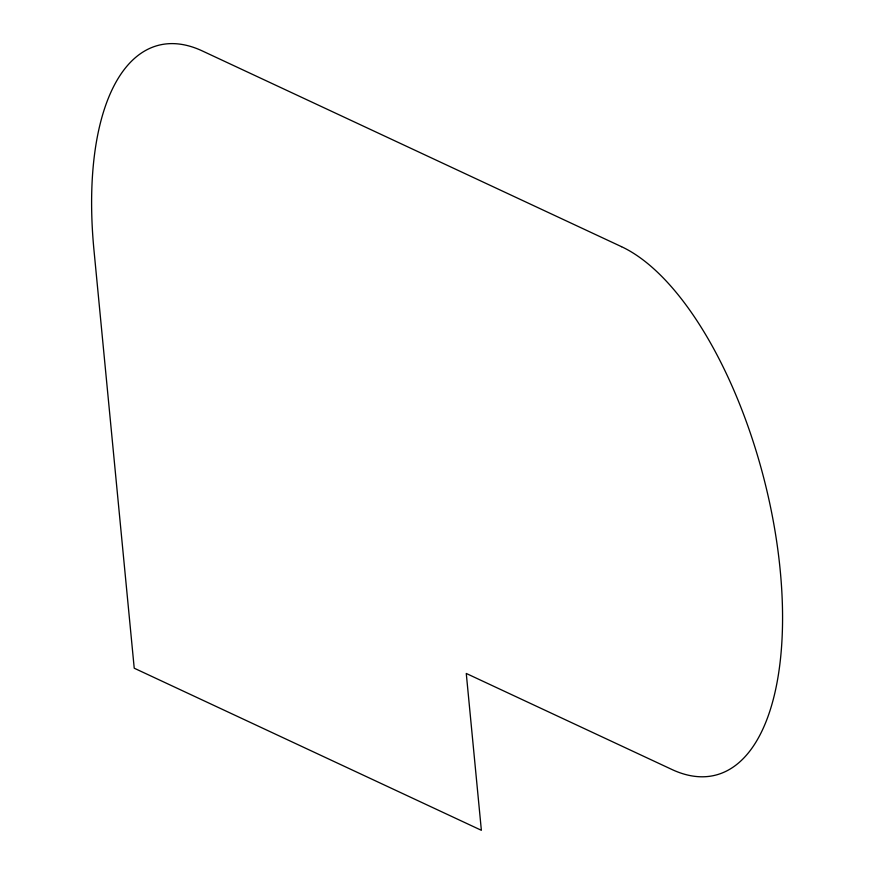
<?xml version="1.0" encoding="UTF-8"?>
<svg xmlns="http://www.w3.org/2000/svg" width="874" height="874" viewBox="0 0 874 874"><rect width="100%" height="100%" fill="white"/><g stroke="black" fill="none" stroke-linecap="round" stroke-linejoin="round"><path stroke-width="1.31" d="M621.534 246.687L202.298 50.932A275.802 120.852 75.5 0 0 93.955 249.975L134.225 668.206L481.366 830.3L466.268 673.461L671.877 769.47A275.802 120.852 75.5 0 0 780.22 570.427A275.802 120.852 75.5 0 0 621.534 246.687"/></g></svg>
